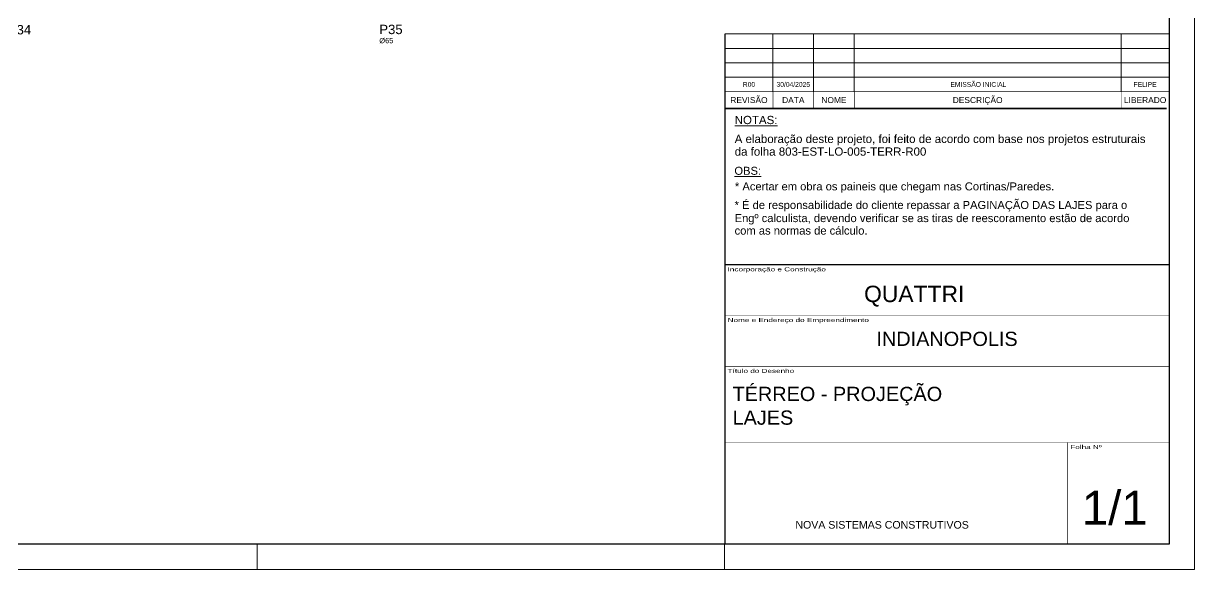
# Model space of a CAD drawing. Header units: millimetres. Extents: x 3165 to 9493, y 682 to 4304.
# Drawn here: x 6683 to 9493, y 682 to 1992 of the extents above; entities that cross this region are included whole.
import ezdxf
from ezdxf.enums import TextEntityAlignment as Align

# ---------------------------------------------------------------- set-up
doc = ezdxf.new("R2010")
doc.units = ezdxf.units.MM
doc.layers.add('213', color=3, linetype='Continuous')
doc.layers.add('220', color=5, linetype='Continuous')
for name, color, linetype, lineweight in [('CARIMBO', 255, 'Continuous', 9), ('FOLHA', 255, 'Continuous', 5), ('Folhas', 255, 'Continuous', 9)]:
    doc.layers.add(name, color=color, linetype=linetype, lineweight=lineweight)
doc.styles.add('ARIAL', font='arial.ttf')
doc.styles.get("Standard").update_dxf_attribs({"font": 'arial.ttf'})
doc.styles.add('Tecnologia', font='')
doc.styles.add('VERDANA', font='verdana.ttf', dxfattribs={"oblique": 15})
doc.styles.get('Tecnologia').set_extended_font_data('Forgotten Futurist')

# ---------------------------------------------------------------- blocks, each defined once
blk = doc.blocks.new('Carimbo Laje')
at = {"layer": 'CARIMBO', "color": 30}
for points, const_width in [([(124981.9, 144853.7), (123684.7, 144853.7), (123684.7, 144038.4)], 4.45), ([(123684.7, 144705.5), (124981.9, 144705.5)], 1.48), ([(123684.7, 144557.3), (124981.9, 144557.3)], 1.48), ([(123684.7, 144334.9), (124981.9, 144334.9)], 1.48), ([(124685.4, 144038.4), (124685.4, 144334.9)], 1.48), ([(123684.7, 144038.4), (124981.9, 144038.4)], 1.48)]:
    blk.add_lwpolyline(points, dxfattribs=dict(at, const_width=const_width))
at = {"color": 0, "linetype": 'Continuous', "ltscale": 5, "style": 'ARIAL'}
blk.add_text('NOVA SISTEMAS CONSTRUTIVOS', height=22.118, dxfattribs=at).set_placement((123890.4, 144083.7))
at = {"color": 7, "style": 'ARIAL'}
blk.add_attdef('INCORPORAÇÃO_E_CONTRUÇÃO', text='', height=45.7, dxfattribs=at).set_placement((124364.7, 144777.9), align=Align.MIDDLE_CENTER)
blk.add_attdef('NOME_DA_OBRA', text='', height=41.5, dxfattribs=at).set_placement((124333.3, 144616.6), align=Align.CENTER)
for tag, p in [('PAVIMENTO', (123706.9, 144455.9)), ('TIPO_DE_PROJETO', (123706.9, 144386.8))]:
    blk.add_attdef(tag, p, '', height=41.5, dxfattribs=at)
at = {"color": 7, "style": 'ARIAL', "oblique": 10}
blk.add_attdef('FOLHA_Nº', text='', height=111.2, dxfattribs=at).set_placement((124832.8, 144149.1), align=Align.CENTER)
at = {"layer": 'CARIMBO', "color": 7, "style": 'VERDANA'}
blk.add_attdef('ENDEREÇO', text='', height=14.8, dxfattribs=at).set_placement((124333.3, 144572.1), align=Align.CENTER)
at = {"layer": 'Folhas', "style": 'Tecnologia', "width": 1.5}
for s, p in [('Incorporação e Construção', (123692.5, 144846.3)), ('Nome e Endereço do Empreendimento', (123692.5, 144698.1)), ('Título do Desenho', (123692.5, 144549.8)), ('Folha Nº', (124693.1, 144327.5))]:
    blk.add_text(s, height=11.86, dxfattribs=at).set_placement(p, align=Align.TOP_LEFT)
blk = doc.blocks.new('Revisão Carimbo')
at = {"color": 30}
for p, q in [((0, 155), (925, 155)), ((100, 35), (100, 155)), ((184.66, 35), (184.66, 155)), ((269.32, 35), (269.32, 155)), ((825, 35), (825, 155)), ((0, 125), (925, 125)), ((0, 95), (925, 95)), ((0, 65), (925, 65))]:
    blk.add_line(p, q, dxfattribs=at)
for points, const_width in [([(0, 0), (0, 155)], 3), ([(0, 35), (925, 35)], 1), ([(100, 35), (100, 0)], 1), ([(184.66, 35), (184.66, 0)], 1), ([(269.32, 35), (269.32, 0)], 1), ([(825, 35), (825, 0)], 1), ([(0, 0), (920, 0)], 3)]:
    blk.add_lwpolyline(points, dxfattribs=dict(at, const_width=const_width))
at = {"color": 7, "style": 'ARIAL'}
for s, p in [('REVISÃO', (50, 17.5)), ('DESCRIÇÃO', (526.27, 17.5)), ('DATA', (142.33, 17.5)), ('NOME', (226.99, 17.5)), ('LIBERADO', (875, 17.5))]:
    blk.add_text(s, height=12.5, dxfattribs=at).set_placement(p, align=Align.MIDDLE_CENTER)
at = {"layer": 'CARIMBO', "color": 7, "style": 'ARIAL'}
for tag, p in [('REVISÃO_03', (50, 140)), ('DATA', (142.33, 140)), ('NOME', (226.99, 140)), ('LIBERADO', (875, 140)), ('REVISÃO_02', (50, 110)), ('DATA', (142.33, 110)), ('NOME', (226.99, 110)), ('LIBERADO', (875, 110)), ('REVISÃO_01', (50, 80)), ('DATA', (142.33, 80)), ('NOME', (226.99, 80)), ('LIBERADO', (875, 80)), ('REVISÃO_00', (50, 50)), ('DATA', (142.33, 50)), ('NOME', (226.99, 50)), ('LIBERADO', (875, 50))]:
    blk.add_attdef(tag, text='', height=10, dxfattribs=at).set_placement(p, align=Align.MIDDLE_CENTER)
for p in [(279.32, 140), (279.32, 110), (279.32, 80), (279.32, 50)]:
    blk.add_attdef('DESCRIÇÃO', text='', height=10, dxfattribs=at).set_placement(p, align=Align.MIDDLE_LEFT)

msp = doc.modelspace()

# ---------------------------------------------------------------- linework, layer by layer
at = {"color": 30}
for p, q in [((9432.48, 4242.66), (9432.48, 743.34)), ((9432.48, 743.34), (3317.8, 743.34))]:
    msp.add_line(p, q, dxfattribs=at)
at = {"layer": 'CARIMBO', "color": 30, "const_width": 3.65}
msp.add_lwpolyline([(8366.3, 1413.51), (8366.3, 1788.13)], dxfattribs=at)
at = {"layer": 'FOLHA'}
for p, q in [((9493.44, 4303.63), (9493.44, 682.38)), ((7243.87, 743.34), (7243.87, 682.38)), ((8365.61, 743.34), (8365.61, 682.38)), ((9493.44, 682.38), (3165.39, 682.38))]:
    msp.add_line(p, q, dxfattribs=at)

# ---------------------------------------------------------------- block references
at = {"layer": 'CARIMBO', "color": 1}
ref = msp.add_blockref('Revisão Carimbo', (8366.3, 1788.13), dxfattribs=dict(at, xscale=1.152505138133646, yscale=1.152505138133646, zscale=1.152505138133646))
ref.add_attrib('REVISÃO_00', 'R00', dxfattribs={"color": 1, "height": 11.525, "style": 'ARIAL'}).set_placement((8423.93, 1845.76), align=Align.MIDDLE_CENTER)
ref.add_attrib('DATA', '30/04/2025', dxfattribs={"color": 1, "height": 11.525, "style": 'ARIAL'}).set_placement((8530.34, 1845.76), align=Align.MIDDLE_CENTER)
ref.add_attrib('DESCRIÇÃO', '                                                 EMISSÃO INICIAL', dxfattribs={"color": 1, "height": 11.5251, "style": 'ARIAL'}).set_placement((8688.22, 1845.76), align=Align.MIDDLE_LEFT)
ref.add_attrib('LIBERADO', 'FELIPE', dxfattribs={"color": 1, "height": 11.525, "style": 'ARIAL'}).set_placement((9374.74, 1845.76), align=Align.MIDDLE_CENTER)
at = {"layer": 'CARIMBO', "linetype": 'ByBlock'}
ref = msp.add_blockref('Carimbo Laje', (-93291.94, -117643.89), dxfattribs=dict(at, xscale=0.8219144908905698, yscale=0.8219144908905698, zscale=0.8219144908905698))
ref.add_attrib('FOLHA_Nº', '  1/1', (9159.57, 789.83), dxfattribs={"layer": '0', "height": 81.442, "style": 'ARIAL'})
ref.add_attrib('TIPO_DE_PROJETO', 'LAJES', (8384.58, 1029.68), dxfattribs={"layer": '0', "height": 34.118, "style": 'ARIAL'})
ref.add_attrib('PAVIMENTO', 'TÉRREO - PROJEÇÃO', (8384.58, 1086.53), dxfattribs={"layer": '0', "height": 34.1176, "style": 'ARIAL'})
ref.add_attrib('NOME_DA_OBRA', 'INDIANOPOLIS', dxfattribs={"layer": '0', "height": 34.1176, "style": 'ARIAL'}).set_placement((8899.39, 1218.55), align=Align.CENTER)
ref.add_attrib('INCORPORAÇÃO_E_CONTRUÇÃO', 'QUATTRI', dxfattribs={"layer": '0', "height": 39.265, "style": 'ARIAL'}).set_placement((8820.56, 1363.04), align=Align.TOP_CENTER)

# ---------------------------------------------------------------- texts
at = {"layer": '213'}
msp.add_text('%%c65', height=12.75, dxfattribs=at).set_placement((7536.8, 1944.53))
at = {"layer": '220'}
for s, p in [('P34', (6645.27, 1965.74)), ('P35', (7536.8, 1966.39))]:
    msp.add_text(s, height=22.5, dxfattribs=at).set_placement(p)
at = {"layer": 'CARIMBO', "style": 'ARIAL'}
for s, height, p in [('%%UNOTAS:', 19.751, (8389.7, 1750.6)), ('A elaboração deste projeto, foi feito de acordo com base nos projetos estruturais', 19.7506, (8389.7, 1705.29)), ('da folha 803-EST-LO-005-TERR-R00 ', 19.7506, (8389.7, 1674.91)), ('%%UOBS:', 19.202, (8388.96, 1629.06)), ('* Acertar em obra os paineis que chegam nas Cortinas/Paredes.', 19.2019, (8390.31, 1591.65)), ('* É de responsabilidade do cliente repassar a PAGINAÇÃO DAS LAJES para o', 19.2019, (8389.49, 1547.06)), ('Engº calculista, devendo verificar se as tiras de reescoramento estão de acordo', 19.2019, (8389.49, 1515.59)), ('com as normas de cálculo.', 19.2019, (8389.49, 1485.64))]:
    msp.add_text(s, height=height, dxfattribs=at).set_placement(p)

doc.saveas('drawing.dxf')
